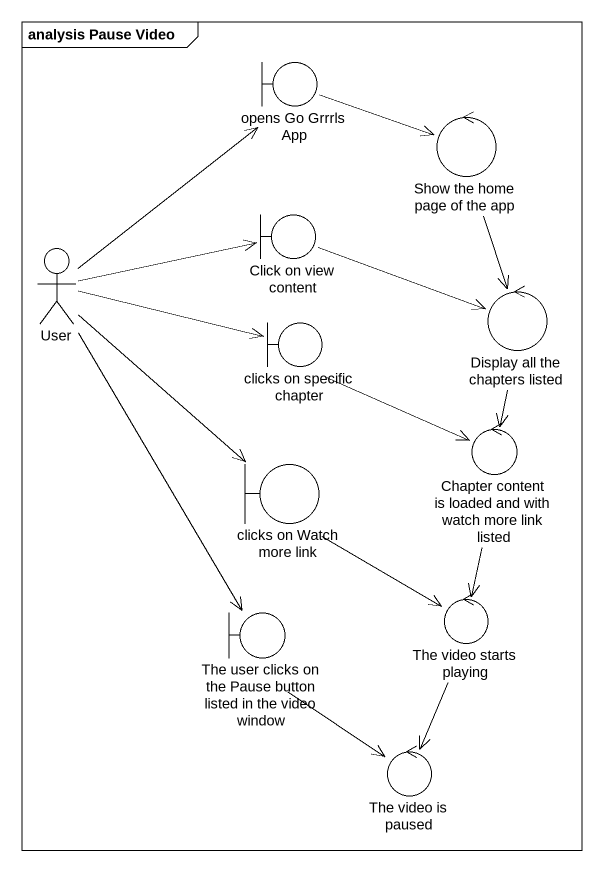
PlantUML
@startuml
mainframe analysis Pause Video
boundary "opens Go Grrrls App" as opens_Go_Grrrls_App
control "Show the home page of the app" as Show_the_home_page_of_the
actor User
boundary "Click on view content" as Click_on_view_content
control "Display all the chapters listed" as Display_all_the_chapters
boundary "clicks on specific chapter" as clicks_on_specific_chapter
control "Chapter content is loaded and with watch more link listed" as Chapter_content_is_loaded
boundary "clicks on Watch more link" as clicks_on_Watch_more_link
boundary "The user clicks on the Pause button listed in the video window" as The_user_clicks_on_the
control "The video starts playing" as The_video_starts_playing
control "The video is paused" as The_video_is_paused
opens_Go_Grrrls_App -right-> Show_the_home_page_of_the
Show_the_home_page_of_the --> Display_all_the_chapters
User -up-> opens_Go_Grrrls_App
User -right-> Click_on_view_content
User -right-> clicks_on_specific_chapter
User --> clicks_on_Watch_more_link
User --> The_user_clicks_on_the
Click_on_view_content -right-> Display_all_the_chapters
Display_all_the_chapters --> Chapter_content_is_loaded
clicks_on_specific_chapter --> Chapter_content_is_loaded
Chapter_content_is_loaded --> The_video_starts_playing
clicks_on_Watch_more_link --> The_video_starts_playing
The_user_clicks_on_the --> The_video_is_paused
The_video_starts_playing --> The_video_is_paused
@enduml
